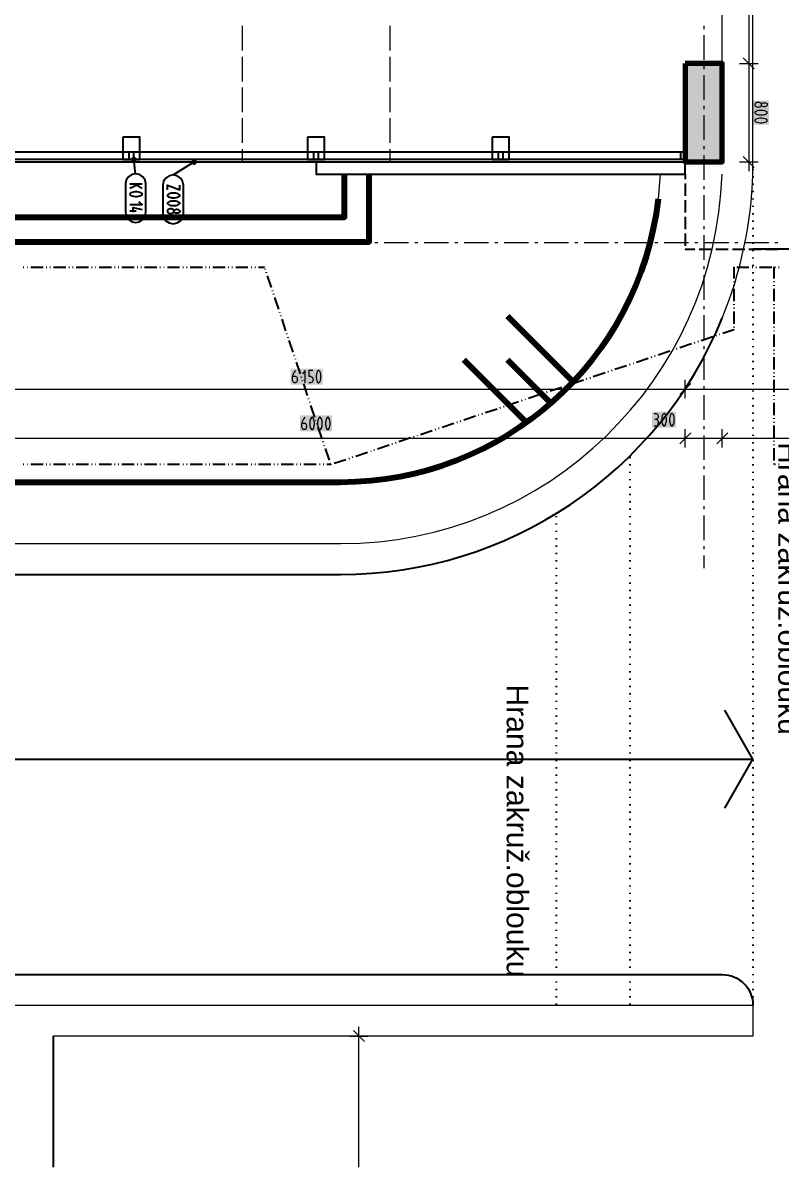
# Model space of a CAD drawing. Header units: millimetres. Extents: x 0 to 594, y 0 to 420.
# Drawn here: x 306.1 to 354.6, y 94.7 to 167.9 of the extents above; entities that cross this region are included whole.
import ezdxf

# ---------------------------------------------------------------- set-up
doc = ezdxf.new("R2010")
doc.units = ezdxf.units.MM
doc.header["$LTSCALE"] = 8
for name, color, linetype in [('PDF_CTU', 7, 'Continuous'), ('PDF_Dokresleni nad rovinou rezu', 7, 'Continuous'), ('PDF_Dokresleni pod rovinou rezu', 7, 'Continuous'), ('PDF_Dopravni znaceni', 7, 'Continuous'), ('PDF_Koty delkove', 7, 'Continuous'), ('PDF_Obecne 0.15', 7, 'Continuous'), ('PDF_Obecne 0.25', 7, 'Continuous'), ('PDF_Obrubniky', 7, 'Continuous'), ('PDF_Osy hlavni', 7, 'Continuous'), ('PDF_Popis Klempirske vyrobky', 7, 'Continuous'), ('PDF_Popis Zamecnicke vyrobky', 7, 'Continuous'), ('PDF_Rampy', 7, 'Continuous'), ('PDF_Steny vnitrni', 7, 'Continuous'), ('PDF_Text', 7, 'Continuous'), ('PDF_Zamecnicke vyrobky', 7, 'Continuous')]:
    doc.layers.add(name, color=color, linetype=linetype)
doc.styles.add('PDF Arial', font='arial.ttf')

msp = doc.modelspace()

# ---------------------------------------------------------------- linework, layer by layer
at = {"layer": 'PDF_CTU', "lineweight": 100}
for points in [[(155.547, 156.661), (258.466, 156.661), (258.466, 153.906), (328.23, 153.906), (328.23, 158.236)], [(258.466, 155.48), (326.655, 155.48), (326.655, 158.236)], [(341.242, 144.983), (337.066, 149.159)], [(338.295, 142.363), (334.282, 146.375)], [(339.85, 143.591), (337.066, 146.375)], [(185.877, 138.551), (326.398, 138.551)]]:
    msp.add_lwpolyline(points, dxfattribs=at)
at = {"layer": 'PDF_CTU', "lineweight": 25}
msp.add_lwpolyline([(308.012, 103.118), (308.012, 94.738)], dxfattribs=at)
at = {"layer": 'PDF_CTU', "lineweight": 100}
msp.add_arc((326.398, 159.024), 20.472, 269.98232, 353.37419, dxfattribs=at)
at = {"layer": 'PDF_Dokresleni nad rovinou rezu', "lineweight": 25}
for points in [[(306.102, 152.291), (306.142, 152.291)], [(306.339, 152.291), (306.378, 152.291)], [(306.575, 152.291), (307.362, 152.291)], [(307.559, 152.291), (307.598, 152.291)], [(307.795, 152.291), (307.835, 152.291)], [(308.031, 152.291), (308.819, 152.291)], [(309.016, 152.291), (309.055, 152.291)], [(309.252, 152.291), (309.291, 152.291)], [(309.488, 152.291), (310.276, 152.291)], [(310.472, 152.291), (310.512, 152.291)], [(310.709, 152.291), (310.748, 152.291)], [(310.945, 152.291), (311.732, 152.291)], [(311.929, 152.291), (311.968, 152.291)], [(312.165, 152.291), (312.205, 152.291)], [(312.401, 152.291), (313.189, 152.291)], [(313.386, 152.291), (313.425, 152.291)], [(313.622, 152.291), (313.661, 152.291)], [(313.858, 152.291), (314.646, 152.291)], [(314.842, 152.291), (314.882, 152.291)], [(315.079, 152.291), (315.118, 152.291)], [(315.315, 152.291), (316.102, 152.291)], [(316.299, 152.291), (316.338, 152.291)], [(316.535, 152.291), (316.575, 152.291)], [(316.772, 152.291), (317.559, 152.291)], [(317.756, 152.291), (317.795, 152.291)], [(317.992, 152.291), (318.031, 152.291)], [(318.228, 152.291), (319.016, 152.291)], [(319.212, 152.291), (319.252, 152.291)], [(319.449, 152.291), (319.488, 152.291)], [(319.685, 152.291), (320.472, 152.291)], [(320.669, 152.291), (320.709, 152.291)], [(320.905, 152.291), (320.945, 152.291)], [(321.142, 152.291), (321.521, 152.291)], [(351.555, 152.291), (351.555, 151.575)], [(351.732, 152.291), (352.52, 152.291)], [(352.716, 152.291), (352.756, 152.291)], [(352.953, 152.291), (352.992, 152.291)], [(353.189, 152.291), (353.976, 152.291)], [(354.114, 152.291), (354.114, 151.575)], [(354.173, 152.291), (354.212, 152.291)], [(354.409, 152.291), (354.449, 152.291)], [(321.556, 152.186), (321.569, 152.148)], [(321.631, 151.962), (321.644, 151.924)], [(321.706, 151.738), (321.956, 150.991)], [(322.019, 150.804), (322.031, 150.767)], [(351.555, 151.378), (351.555, 151.339)], [(351.555, 151.142), (351.555, 151.103)], [(351.555, 150.906), (351.555, 150.118)], [(354.114, 151.378), (354.114, 151.339)], [(354.114, 151.142), (354.114, 151.103)], [(354.114, 150.906), (354.114, 150.118)], [(322.094, 150.58), (322.106, 150.543)], [(322.169, 150.356), (322.419, 149.61)], [(322.481, 149.423), (322.494, 149.386)], [(351.555, 149.921), (351.555, 149.882)], [(351.555, 149.685), (351.555, 149.646)], [(351.555, 149.449), (351.555, 148.662)], [(354.114, 149.921), (354.114, 149.882)], [(354.114, 149.685), (354.114, 149.646)], [(354.114, 149.449), (354.114, 148.662)], [(322.556, 149.199), (322.569, 149.162)], [(322.631, 148.975), (322.881, 148.228)], [(322.943, 148.042), (322.956, 148.004)], [(323.018, 147.818), (323.031, 147.78)], [(350.216, 147.84), (349.47, 147.59)], [(350.44, 147.915), (350.403, 147.903)], [(350.664, 147.99), (350.627, 147.978)], [(351.555, 148.288), (350.851, 148.053)], [(351.555, 148.465), (351.555, 148.425)], [(354.114, 148.465), (354.114, 148.425)], [(354.114, 148.229), (354.114, 148.189)], [(354.114, 147.992), (354.114, 147.205)], [(323.093, 147.594), (323.343, 146.847)], [(348.835, 147.378), (348.088, 147.128)], [(349.059, 147.453), (349.022, 147.44)], [(349.283, 147.528), (349.246, 147.515)], [(323.406, 146.66), (323.418, 146.623)], [(323.481, 146.436), (323.493, 146.399)], [(346.072, 146.453), (345.326, 146.203)], [(346.296, 146.528), (346.259, 146.515)], [(346.52, 146.603), (346.483, 146.59)], [(347.454, 146.915), (346.707, 146.665)], [(347.678, 146.99), (347.64, 146.978)], [(347.902, 147.065), (347.864, 147.053)], [(354.114, 147.008), (354.114, 146.969)], [(354.114, 146.772), (354.114, 146.733)], [(354.114, 146.536), (354.114, 145.748)], [(323.556, 146.212), (323.806, 145.465)], [(343.758, 145.678), (343.72, 145.666)], [(344.691, 145.991), (343.944, 145.741)], [(344.915, 146.066), (344.878, 146.053)], [(345.139, 146.141), (345.102, 146.128)], [(323.868, 145.279), (323.881, 145.241)], [(323.943, 145.055), (323.956, 145.017)], [(341.928, 145.066), (341.182, 144.816)], [(342.152, 145.141), (342.115, 145.128)], [(342.376, 145.216), (342.339, 145.203)], [(343.31, 145.528), (342.563, 145.278)], [(343.534, 145.603), (343.496, 145.591)], [(354.114, 145.551), (354.114, 145.512)], [(354.114, 145.315), (354.114, 145.276)], [(354.114, 145.079), (354.114, 144.292)], [(324.018, 144.831), (324.268, 144.084)], [(339.39, 144.216), (339.352, 144.204)], [(339.614, 144.291), (339.576, 144.279)], [(340.547, 144.603), (339.8, 144.354)], [(340.771, 144.678), (340.734, 144.666)], [(340.995, 144.753), (340.958, 144.741)], [(324.331, 143.897), (324.343, 143.86)], [(324.406, 143.673), (324.418, 143.636)], [(324.481, 143.449), (324.73, 142.703)], [(337.784, 143.679), (337.038, 143.429)], [(338.008, 143.754), (337.971, 143.741)], [(338.232, 143.829), (338.195, 143.816)], [(339.166, 144.141), (338.419, 143.891)], [(354.114, 144.095), (354.114, 144.055)], [(354.114, 143.858), (354.114, 143.819)], [(354.114, 143.622), (354.114, 142.835)], [(335.021, 142.754), (334.275, 142.504)], [(335.245, 142.829), (335.208, 142.816)], [(335.469, 142.904), (335.432, 142.891)], [(336.403, 143.216), (335.656, 142.966)], [(336.627, 143.291), (336.59, 143.279)], [(336.851, 143.366), (336.814, 143.354)], [(324.793, 142.516), (324.806, 142.479)], [(324.868, 142.292), (324.88, 142.255)], [(324.943, 142.068), (325.193, 141.321)], [(332.707, 141.979), (332.669, 141.967)], [(333.64, 142.292), (332.893, 142.042)], [(333.864, 142.367), (333.827, 142.354)], [(334.088, 142.441), (334.051, 142.429)], [(354.114, 142.638), (354.114, 142.599)], [(354.114, 142.402), (354.114, 142.362)], [(354.114, 142.166), (354.114, 141.378)], [(330.877, 141.367), (330.131, 141.117)], [(331.101, 141.442), (331.064, 141.429)], [(331.325, 141.517), (331.288, 141.504)], [(332.259, 141.829), (331.512, 141.579)], [(332.483, 141.904), (332.445, 141.892)], [(325.255, 141.135), (325.268, 141.097)], [(325.33, 140.911), (325.343, 140.873)], [(325.405, 140.687), (325.655, 139.94)], [(328.339, 140.517), (328.301, 140.505)], [(328.563, 140.592), (328.525, 140.579)], [(329.496, 140.904), (328.749, 140.654)], [(329.72, 140.979), (329.683, 140.967)], [(329.944, 141.054), (329.907, 141.042)], [(354.114, 141.181), (354.114, 141.142)], [(354.114, 140.945), (354.114, 140.906)], [(354.114, 140.709), (354.114, 139.921)], [(326.733, 139.98), (325.987, 139.73)], [(326.957, 140.055), (326.92, 140.042)], [(327.181, 140.13), (327.144, 140.117)], [(328.115, 140.442), (327.368, 140.192)], [(306.102, 139.693), (306.142, 139.693)], [(306.339, 139.693), (306.378, 139.693)], [(306.575, 139.693), (307.362, 139.693)], [(307.559, 139.693), (307.598, 139.693)], [(307.795, 139.693), (307.835, 139.693)], [(308.031, 139.693), (308.819, 139.693)], [(309.016, 139.693), (309.055, 139.693)], [(309.252, 139.693), (309.291, 139.693)], [(309.488, 139.693), (310.276, 139.693)], [(310.472, 139.693), (310.512, 139.693)], [(310.709, 139.693), (310.748, 139.693)], [(310.945, 139.693), (311.732, 139.693)], [(311.929, 139.693), (311.968, 139.693)], [(312.165, 139.693), (312.205, 139.693)], [(312.401, 139.693), (313.189, 139.693)], [(313.386, 139.693), (313.425, 139.693)], [(313.622, 139.693), (313.661, 139.693)], [(313.858, 139.693), (314.646, 139.693)], [(314.842, 139.693), (314.882, 139.693)], [(315.079, 139.693), (315.118, 139.693)], [(315.315, 139.693), (316.102, 139.693)], [(316.299, 139.693), (316.338, 139.693)], [(316.535, 139.693), (316.575, 139.693)], [(316.772, 139.693), (317.559, 139.693)], [(317.756, 139.693), (317.795, 139.693)], [(317.992, 139.693), (318.031, 139.693)], [(318.228, 139.693), (319.016, 139.693)], [(319.212, 139.693), (319.252, 139.693)], [(319.449, 139.693), (319.488, 139.693)], [(319.685, 139.693), (320.472, 139.693)], [(320.669, 139.693), (320.709, 139.693)], [(320.905, 139.693), (320.945, 139.693)], [(321.142, 139.693), (321.929, 139.693)], [(322.126, 139.693), (322.165, 139.693)], [(322.362, 139.693), (322.401, 139.693)], [(322.598, 139.693), (323.386, 139.693)], [(323.583, 139.693), (323.622, 139.693)], [(323.819, 139.693), (323.858, 139.693)], [(324.055, 139.693), (324.842, 139.693)], [(325.039, 139.693), (325.079, 139.693)], [(325.275, 139.693), (325.315, 139.693)], [(325.512, 139.693), (325.738, 139.693)], [(325.718, 139.753), (325.73, 139.716)], [(325.8, 139.667), (325.763, 139.655)], [(354.114, 139.725), (354.114, 139.693)], [(354.173, 139.693), (354.212, 139.693)], [(354.409, 139.693), (354.449, 139.693)]]:
    msp.add_lwpolyline(points, dxfattribs=at)
at = {"layer": 'PDF_Dokresleni nad rovinou rezu', "lineweight": 25, "transparency": 33554559}
for points in [[(321.472, 152.291), (321.521, 152.341), (321.521, 152.242), (321.57, 152.291)], [(321.505, 152.338), (321.568, 152.307), (321.474, 152.276), (321.537, 152.245)], [(351.506, 152.291), (351.555, 152.341), (351.555, 152.242), (351.605, 152.291)], [(351.555, 152.341), (351.605, 152.291), (351.506, 152.291), (351.555, 152.242)], [(354.114, 152.341), (354.164, 152.291), (354.065, 152.291), (354.114, 152.242)], [(351.555, 148.337), (351.605, 148.288), (351.506, 148.288), (351.555, 148.239)], [(351.602, 148.304), (351.571, 148.242), (351.54, 148.335), (351.509, 148.273)], [(325.689, 139.693), (325.738, 139.742), (325.738, 139.644), (325.787, 139.693)], [(325.736, 139.698), (325.799, 139.667), (325.705, 139.636), (325.768, 139.604)], [(325.799, 139.667), (325.768, 139.604), (325.736, 139.698), (325.705, 139.636)], [(354.114, 139.742), (354.164, 139.693), (354.065, 139.693), (354.114, 139.644)], [(354.065, 139.693), (354.114, 139.742), (354.114, 139.644), (354.164, 139.693)]]:
    msp.add_solid(points, dxfattribs=at)
at = {"layer": 'PDF_Dokresleni pod rovinou rezu', "lineweight": 25}
for points in [[(348.445, 158.236), (348.445, 157.914)], [(348.445, 157.638), (348.445, 156.851)], [(348.445, 156.575), (348.445, 155.788)], [(348.445, 155.512), (348.445, 154.725)], [(348.445, 154.449), (348.445, 153.662)], [(348.445, 153.433), (349.055, 153.433)], [(349.331, 153.433), (350.118, 153.433)], [(350.394, 153.433), (351.181, 153.433)], [(351.457, 153.433), (352.244, 153.433)], [(352.52, 153.433), (353.307, 153.433)], [(353.583, 153.433), (354.37, 153.433)]]:
    msp.add_lwpolyline(points, dxfattribs=at)
at = {"layer": 'PDF_Dokresleni pod rovinou rezu', "lineweight": 25, "transparency": 33554559}
for points in [[(348.445, 158.285), (348.494, 158.236), (348.396, 158.236), (348.445, 158.187)], [(348.396, 153.433), (348.445, 153.482), (348.445, 153.384), (348.494, 153.433)], [(348.445, 153.482), (348.494, 153.433), (348.396, 153.433), (348.445, 153.384)]]:
    msp.add_solid(points, dxfattribs=at)
at = {"layer": 'PDF_Dopravni znaceni', "lineweight": 18}
for points in [[(320.099, 167.717), (320.099, 166.142)], [(329.548, 167.717), (329.548, 166.142)], [(320.099, 165.748), (320.099, 164.173)], [(329.548, 165.748), (329.548, 164.173)], [(320.099, 163.78), (320.099, 162.205)], [(329.548, 163.78), (329.548, 162.205)], [(320.099, 161.811), (320.099, 160.236)], [(329.548, 161.811), (329.548, 160.236)], [(320.099, 159.843), (320.099, 159.024)], [(329.548, 159.843), (329.548, 159.024)]]:
    msp.add_lwpolyline(points, dxfattribs=at)
at = {"layer": 'PDF_Dopravni znaceni', "lineweight": 18, "transparency": 33554559}
for points in [[(320.099, 159.059), (320.134, 159.024), (320.063, 159.024), (320.099, 158.988)], [(329.548, 159.059), (329.583, 159.024), (329.512, 159.024), (329.548, 158.988)]]:
    msp.add_solid(points, dxfattribs=at)
at = {"layer": 'PDF_Koty delkove', "lineweight": 18}
for points in [[(352.506, 296.425), (352.506, 294.237), (352.506, 289.732), (352.506, 257.449), (352.506, 251.15), (352.506, 203.906), (352.506, 197.606), (352.506, 165.323), (352.506, 159.024)], [(352.152, 165.677), (352.86, 164.969)], [(351.915, 165.323), (352.506, 165.323), (353.097, 165.323)], [(353.32, 162.719), (353.334, 162.74), (353.373, 162.771), (353.425, 162.792), (353.478, 162.803)], [(353.478, 162.803), (353.53, 162.803), (353.582, 162.792), (353.635, 162.771), (353.674, 162.729), (353.687, 162.698), (353.687, 162.656), (353.674, 162.625), (353.635, 162.582), (353.582, 162.562), (353.53, 162.551), (353.478, 162.551), (353.425, 162.562), (353.373, 162.582), (353.334, 162.614), (353.32, 162.635)], [(353.451, 161.806), (353.373, 161.816), (353.215, 161.816), (353.137, 161.806), (353.045, 161.784), (352.966, 161.753), (352.913, 161.711), (352.9, 161.69), (352.9, 161.648), (352.913, 161.627), (352.966, 161.585), (353.045, 161.554), (353.137, 161.533), (353.215, 161.522)], [(353.215, 161.522), (353.373, 161.522), (353.451, 161.533), (353.543, 161.554), (353.622, 161.585), (353.674, 161.627), (353.687, 161.648), (353.687, 161.69), (353.674, 161.711), (353.622, 161.753), (353.543, 161.784), (353.451, 161.806)], [(351.915, 159.024), (352.506, 159.024), (353.097, 159.024)], [(352.152, 159.378), (352.86, 158.669)], [(352.506, 159.024), (352.506, 158.433)], [(323.351, 145.313), (323.498, 145.313), (323.54, 145.3), (323.571, 145.274), (323.592, 145.247), (323.613, 145.209), (323.624, 145.156), (323.624, 145.051), (323.613, 144.998), (323.592, 144.959), (323.571, 144.933), (323.54, 144.906), (323.498, 144.893), (323.456, 144.893), (323.414, 144.906), (323.383, 144.933), (323.362, 144.959), (323.34, 144.998), (323.33, 145.051), (323.33, 145.235), (323.372, 145.418), (323.435, 145.55), (323.54, 145.68)], [(324.128, 144.893), (324.128, 145.68), (323.96, 145.471)], [(324.611, 145.68), (324.359, 145.68), (324.359, 145.313), (324.464, 145.313), (324.537, 145.287), (324.579, 145.247), (324.621, 145.182), (324.632, 145.13), (324.632, 145.077), (324.621, 145.024), (324.6, 144.972), (324.569, 144.933), (324.527, 144.906), (324.464, 144.893), (324.359, 144.893)], [(348.445, 143.909), (348.445, 144.499), (348.445, 145.09)], [(97.776, 144.499), (100.65, 144.499), (151.201, 144.499), (200.807, 144.499), (250.414, 144.499), (300.02, 144.499), (348.445, 144.499), (398.051, 144.499), (461.791, 144.499)], [(348.091, 144.145), (348.799, 144.853)], [(346.456, 142.924), (346.582, 142.924), (346.624, 142.912), (346.666, 142.885), (346.687, 142.846), (346.708, 142.768), (346.708, 142.715), (346.687, 142.636), (346.645, 142.583), (346.582, 142.557), (346.498, 142.557)], [(347.611, 142.924), (347.569, 142.924), (347.548, 142.912), (347.506, 142.859), (347.475, 142.78), (347.453, 142.688), (347.442, 142.61), (347.442, 142.453), (347.453, 142.374), (347.475, 142.282), (347.506, 142.203), (347.548, 142.15), (347.569, 142.137), (347.611, 142.137), (347.632, 142.15), (347.674, 142.203), (347.705, 142.282), (347.726, 142.374), (347.737, 142.453)], [(347.737, 142.453), (347.737, 142.61), (347.726, 142.688), (347.705, 142.78), (347.674, 142.859), (347.632, 142.912), (347.611, 142.924)], [(323.942, 142.321), (324.088, 142.321), (324.131, 142.308), (324.162, 142.282), (324.183, 142.255), (324.204, 142.216), (324.214, 142.164), (324.214, 142.059), (324.204, 142.006), (324.183, 141.967), (324.162, 141.941), (324.131, 141.914), (324.088, 141.901), (324.047, 141.901), (324.005, 141.914), (323.973, 141.941), (323.952, 141.967), (323.931, 142.006), (323.92, 142.059), (323.92, 142.242), (323.962, 142.426), (324.025, 142.557), (324.131, 142.688)], [(324.718, 142.216), (324.718, 142.374), (324.708, 142.452), (324.687, 142.544), (324.655, 142.623), (324.614, 142.676), (324.592, 142.688), (324.551, 142.688), (324.529, 142.676), (324.488, 142.623), (324.456, 142.544), (324.435, 142.452), (324.424, 142.374), (324.424, 142.216), (324.435, 142.138), (324.456, 142.046), (324.488, 141.967), (324.529, 141.914), (324.551, 141.901), (324.592, 141.901), (324.614, 141.914), (324.655, 141.967), (324.687, 142.046)], [(324.687, 142.046), (324.708, 142.138), (324.718, 142.216)], [(346.456, 142.137), (346.603, 142.137), (346.655, 142.164), (346.697, 142.203), (346.718, 142.268), (346.729, 142.321), (346.729, 142.374), (346.718, 142.439), (346.697, 142.491), (346.655, 142.531), (346.582, 142.557)], [(97.776, 141.35), (100.65, 141.35), (150.02, 141.35), (152.382, 141.35), (199.823, 141.35), (201.792, 141.35), (249.233, 141.35), (251.595, 141.35), (298.839, 141.35), (301.201, 141.35), (348.445, 141.35), (350.807, 141.35), (398.051, 141.35), (469.272, 141.35)], [(348.091, 140.995), (348.799, 141.704)], [(348.445, 140.759), (348.445, 141.35), (348.445, 141.94)], [(350.453, 140.995), (351.162, 141.704)], [(350.807, 140.759), (350.807, 141.35), (350.807, 141.94)], [(327.215, 103.473), (327.923, 102.764)], [(327.569, 94.738), (327.569, 103.118), (327.569, 103.709)], [(326.978, 103.118), (327.569, 103.118), (328.16, 103.118)]]:
    msp.add_lwpolyline(points, dxfattribs=at)
for points in [[(353.084, 162.53), (353.137, 162.53), (353.202, 162.541), (353.267, 162.572), (353.307, 162.614), (353.32, 162.635), (353.32, 162.719), (353.307, 162.74), (353.267, 162.782), (353.202, 162.814), (353.137, 162.824), (353.084, 162.824), (353.019, 162.814), (352.952, 162.782), (352.913, 162.74), (352.9, 162.698), (352.9, 162.656), (352.913, 162.614), (352.952, 162.572), (353.019, 162.541)], [(353.215, 162.026), (353.373, 162.026), (353.451, 162.037), (353.543, 162.058), (353.622, 162.089), (353.674, 162.131), (353.687, 162.152), (353.687, 162.194), (353.674, 162.215), (353.622, 162.257), (353.543, 162.288), (353.451, 162.31), (353.373, 162.32), (353.215, 162.32), (353.137, 162.31), (353.045, 162.288), (352.966, 162.257), (352.913, 162.215), (352.9, 162.194), (352.9, 162.152), (352.913, 162.131), (352.966, 162.089), (353.045, 162.058), (353.137, 162.037)], [(325.136, 145.209), (325.136, 145.366), (325.125, 145.444), (325.104, 145.536), (325.073, 145.615), (325.031, 145.668), (325.01, 145.68), (324.968, 145.68), (324.947, 145.668), (324.905, 145.615), (324.874, 145.536), (324.852, 145.444), (324.841, 145.366), (324.841, 145.209), (324.852, 145.13), (324.874, 145.038), (324.905, 144.959), (324.947, 144.906), (324.968, 144.893), (325.01, 144.893), (325.031, 144.906), (325.073, 144.959), (325.104, 145.038), (325.125, 145.13)], [(347.233, 142.453), (347.233, 142.61), (347.222, 142.688), (347.201, 142.78), (347.17, 142.859), (347.128, 142.912), (347.107, 142.924), (347.065, 142.924), (347.044, 142.912), (347.002, 142.859), (346.971, 142.78), (346.949, 142.688), (346.939, 142.61), (346.939, 142.453), (346.949, 142.374), (346.971, 142.282), (347.002, 142.203), (347.044, 142.15), (347.065, 142.137), (347.107, 142.137), (347.128, 142.15), (347.17, 142.203), (347.201, 142.282), (347.222, 142.374)], [(325.222, 142.216), (325.222, 142.374), (325.211, 142.452), (325.191, 142.544), (325.159, 142.623), (325.118, 142.676), (325.096, 142.688), (325.055, 142.688), (325.033, 142.676), (324.992, 142.623), (324.96, 142.544), (324.939, 142.452), (324.928, 142.374), (324.928, 142.216), (324.939, 142.138), (324.96, 142.046), (324.992, 141.967), (325.033, 141.914), (325.055, 141.901), (325.096, 141.901), (325.118, 141.914), (325.159, 141.967), (325.191, 142.046), (325.211, 142.138)], [(325.726, 142.216), (325.726, 142.374), (325.715, 142.452), (325.695, 142.544), (325.663, 142.623), (325.622, 142.676), (325.6, 142.688), (325.559, 142.688), (325.537, 142.676), (325.496, 142.623), (325.464, 142.544), (325.443, 142.452), (325.432, 142.374), (325.432, 142.216), (325.443, 142.138), (325.464, 142.046), (325.496, 141.967), (325.537, 141.914), (325.559, 141.901), (325.6, 141.901), (325.622, 141.914), (325.663, 141.967), (325.695, 142.046), (325.715, 142.138)]]:
    msp.add_lwpolyline(points, close=True, dxfattribs=at)
at = {"layer": 'PDF_Koty delkove', "color": 7, "lineweight": 25, "true_color": 0xffffff, "transparency": 33554559}
msp.add_solid([(352.782, 162.942), (352.782, 161.404), (353.805, 162.942), (353.805, 161.404)], dxfattribs=at)
at = {"layer": 'PDF_Koty delkove', "color": 7, "lineweight": 18, "true_color": 0xffffff, "transparency": 33554559}
for points in [[(323.212, 144.775), (325.253, 144.775), (323.212, 145.798), (325.253, 145.798)], [(323.802, 141.783), (325.844, 141.783), (323.802, 142.806), (325.844, 142.806)], [(346.316, 142.019), (347.855, 142.019), (346.316, 143.042), (347.855, 143.042)]]:
    msp.add_solid(points, dxfattribs=at)
at = {"layer": 'PDF_Obecne 0.15', "lineweight": 9}
msp.add_lwpolyline([(346.734, 156.661), (346.855, 158.236)], dxfattribs=at)
at = {"layer": 'PDF_Obecne 0.25', "lineweight": 25}
for points in [[(100.65, 159.024), (350.807, 159.024)], [(324.823, 159.024), (324.823, 158.236), (348.445, 158.236), (348.445, 159.024)], [(398.051, 153.433), (352.776, 153.433)]]:
    msp.add_lwpolyline(points, dxfattribs=at)
at = {"layer": 'PDF_Obrubniky', "lineweight": 18}
for points in [[(350.807, 149.025, 0.089979), (352.764, 158.236), (352.764, 159.024), (352.764, 201.723, 0.444525), (350.82, 203.906)], [(113.557, 159.024), (113.557, 156.471, 0.409637), (164.144, 105.087), (352.776, 105.087), (352.776, 103.118), (308.012, 103.118)], [(150.02, 159.024, 0.308064), (187.343, 134.614), (326.398, 134.614, 0.404795), (350.795, 158.236)]]:
    msp.add_lwpolyline(points, format="xyb", dxfattribs=at)
msp.add_lwpolyline([(350.796, 165.322), (350.796, 198.198)], dxfattribs=at)
at = {"layer": 'PDF_Osy hlavni', "lineweight": 18}
for points in [[(349.626, 167.717), (349.626, 167.52)], [(349.626, 167.126), (349.626, 165.551)], [(349.626, 165.158), (349.626, 164.961)], [(349.626, 164.567), (349.626, 162.992)], [(349.626, 162.599), (349.626, 162.402)], [(349.626, 162.008), (349.626, 160.433)], [(349.626, 160.04), (349.626, 159.843)], [(349.626, 159.449), (349.626, 157.874)], [(349.626, 157.481), (349.626, 157.284)], [(349.626, 156.89), (349.626, 155.315)], [(349.626, 154.921), (349.626, 154.725)], [(306.142, 153.866), (307.716, 153.866)], [(308.11, 153.866), (308.307, 153.866)], [(308.701, 153.866), (310.276, 153.866)], [(310.669, 153.866), (310.866, 153.866)], [(311.26, 153.866), (312.835, 153.866)], [(313.228, 153.866), (313.425, 153.866)], [(313.819, 153.866), (315.394, 153.866)], [(315.787, 153.866), (315.984, 153.866)], [(316.378, 153.866), (317.953, 153.866)], [(318.346, 153.866), (318.543, 153.866)], [(318.937, 153.866), (320.512, 153.866)], [(320.905, 153.866), (321.102, 153.866)], [(321.496, 153.866), (323.071, 153.866)], [(323.464, 153.866), (323.661, 153.866)], [(324.055, 153.866), (325.63, 153.866)], [(326.024, 153.866), (326.22, 153.866)], [(326.614, 153.866), (328.189, 153.866)], [(328.583, 153.866), (328.779, 153.866)], [(329.173, 153.866), (330.748, 153.866)], [(331.142, 153.866), (331.338, 153.866)], [(331.732, 153.866), (333.307, 153.866)], [(333.701, 153.866), (333.898, 153.866)], [(334.291, 153.866), (335.866, 153.866)], [(336.26, 153.866), (336.457, 153.866)], [(336.85, 153.866), (338.425, 153.866)], [(338.819, 153.866), (339.016, 153.866)], [(339.409, 153.866), (340.984, 153.866)], [(341.378, 153.866), (341.575, 153.866)], [(341.968, 153.866), (343.543, 153.866)], [(343.937, 153.866), (344.134, 153.866)], [(344.527, 153.866), (346.102, 153.866)], [(346.496, 153.866), (346.693, 153.866)], [(347.086, 153.866), (348.661, 153.866)], [(349.055, 153.866), (349.252, 153.866)], [(349.626, 154.331), (349.626, 152.756)], [(349.646, 153.866), (351.22, 153.866)], [(351.614, 153.866), (351.811, 153.866)], [(352.205, 153.866), (353.779, 153.866)], [(354.173, 153.866), (354.37, 153.866)], [(349.626, 152.362), (349.626, 152.166)], [(349.626, 151.772), (349.626, 150.197)], [(349.626, 149.803), (349.626, 149.607)], [(349.626, 149.213), (349.626, 147.638)], [(349.626, 147.244), (349.626, 147.047)], [(349.626, 146.654), (349.626, 145.079)], [(349.626, 144.685), (349.626, 144.488)], [(349.626, 144.095), (349.626, 142.52)], [(349.626, 142.126), (349.626, 141.929)], [(349.626, 141.536), (349.626, 139.961)], [(349.626, 139.567), (349.626, 139.37)], [(349.626, 138.977), (349.626, 137.402)], [(349.626, 137.008), (349.626, 136.811)], [(349.626, 136.418), (349.626, 134.843)], [(349.626, 134.449), (349.626, 134.252)], [(349.626, 133.858), (349.626, 133.051)]]:
    msp.add_lwpolyline(points, dxfattribs=at)
at = {"layer": 'PDF_Osy hlavni', "lineweight": 18, "transparency": 33554559}
msp.add_solid([(349.626, 133.087), (349.662, 133.051), (349.591, 133.051), (349.626, 133.016)], dxfattribs=at)
at = {"layer": 'PDF_Popis Klempirske vyrobky', "lineweight": 25}
for points in [[(313.154, 159.298), (313.136, 159.294), (313.118, 159.287), (313.101, 159.278), (313.086, 159.265), (313.074, 159.251), (313.064, 159.234), (313.057, 159.216), (313.052, 159.197), (313.051, 159.178), (313.053, 159.159), (313.058, 159.14), (313.067, 159.123), (313.077, 159.107), (313.091, 159.093), (313.106, 159.081), (313.123, 159.072), (313.141, 159.066), (313.16, 159.063), (313.18, 159.064), (313.199, 159.067), (313.217, 159.073), (313.234, 159.082), (313.249, 159.094), (313.262, 159.108), (313.273, 159.124), (313.281, 159.142), (313.286, 159.161), (313.287, 159.18), (313.286, 159.199), (313.282, 159.218), (313.274, 159.235), (313.264, 159.252), (313.251, 159.266), (313.236, 159.278), (313.22, 159.288), (313.202, 159.295), (313.183, 159.299), (313.163, 159.299)], [(312.629, 155.805), (312.679, 155.554), (312.821, 155.341), (313.034, 155.199), (313.285, 155.149), (313.537, 155.199), (313.749, 155.341), (313.892, 155.554), (313.942, 155.805), (313.942, 157.611), (313.892, 157.862), (313.749, 158.075), (313.537, 158.217), (313.285, 158.267), (313.034, 158.217), (312.821, 158.075), (312.679, 157.862), (312.629, 157.611)], [(313.234, 156.813), (313.391, 156.813), (313.469, 156.824), (313.561, 156.844), (313.64, 156.876), (313.693, 156.917), (313.705, 156.939), (313.705, 156.98), (313.693, 157.002), (313.64, 157.043), (313.561, 157.075), (313.469, 157.096), (313.391, 157.107), (313.234, 157.107), (313.155, 157.096), (313.063, 157.075), (312.984, 157.043), (312.931, 157.002), (312.918, 156.98), (312.918, 156.939), (312.931, 156.917), (312.984, 156.876), (313.063, 156.844), (313.155, 156.824)]]:
    msp.add_lwpolyline(points, close=True, dxfattribs=at)
for points in [[(313.052, 159.166), (313.052, 159.166)], [(313.154, 159.298), (313.154, 159.298)], [(313.285, 158.267), (313.169, 159.181)], [(313.184, 159.064), (313.184, 159.064)], [(313.287, 159.196), (313.287, 159.196)], [(312.918, 157.611), (313.705, 157.611)], [(313.391, 157.527), (312.918, 157.317)], [(313.705, 157.317), (313.286, 157.611)], [(312.918, 156.309), (313.705, 156.309), (313.496, 156.477)], [(312.918, 155.889), (313.312, 155.889)], [(313.128, 155.805), (313.128, 156.099), (313.705, 155.973)]]:
    msp.add_lwpolyline(points, dxfattribs=at)
at = {"layer": 'PDF_Popis Klempirske vyrobky', "lineweight": 25, "transparency": 33554559}
for points in [[(313.052, 159.166), (313.287, 159.196), (313.263, 159.253)], [(313.052, 159.166), (313.263, 159.253), (313.061, 159.227)], [(313.076, 159.11), (313.287, 159.196), (313.052, 159.166)], [(313.061, 159.227), (313.263, 159.253), (313.215, 159.289)], [(313.061, 159.227), (313.215, 159.289), (313.098, 159.274)], [(313.076, 159.11), (313.278, 159.135), (313.287, 159.196)], [(313.124, 159.073), (313.278, 159.135), (313.076, 159.11)], [(313.098, 159.274), (313.215, 159.289), (313.154, 159.298)], [(313.124, 159.073), (313.241, 159.088), (313.278, 159.135)], [(313.241, 159.088), (313.124, 159.073), (313.184, 159.064)]]:
    msp.add_solid(points, dxfattribs=at)
at = {"layer": 'PDF_Popis Zamecnicke vyrobky', "lineweight": 25}
for points in [[(315.683, 158.186), (317.038, 159.024)], [(317.139, 159.086), (317.127, 159.101), (317.113, 159.115), (317.097, 159.126), (317.08, 159.134), (317.062, 159.139), (317.042, 159.142), (317.023, 159.141), (317.004, 159.137), (316.986, 159.13), (316.97, 159.12), (316.955, 159.108), (316.942, 159.093), (316.932, 159.077), (316.925, 159.059), (316.921, 159.04), (316.92, 159.021), (316.922, 159.001), (316.927, 158.983), (316.935, 158.965), (316.946, 158.949), (316.959, 158.936), (316.975, 158.924), (316.992, 158.915), (317.01, 158.909), (317.029, 158.906), (317.048, 158.906), (317.067, 158.909), (317.086, 158.916), (317.103, 158.925), (317.118, 158.937), (317.131, 158.951), (317.142, 158.967), (317.149, 158.984), (317.154, 159.003), (317.156, 159.022), (317.155, 159.041), (317.15, 159.06), (317.143, 159.078), (317.139, 159.086)], [(316.938, 158.962), (316.938, 158.962)], [(316.976, 159.124), (316.976, 159.124)], [(317.1, 158.923), (317.1, 158.923)], [(317.139, 159.086), (317.139, 159.086)], [(316.289, 157.781), (316.147, 157.993), (315.934, 158.136), (315.683, 158.186), (315.432, 158.136), (315.219, 157.993), (315.076, 157.781), (315.026, 157.529), (315.026, 155.724)], [(315.026, 155.724), (315.076, 155.473), (315.219, 155.26), (315.432, 155.117), (315.683, 155.067), (315.934, 155.117), (316.147, 155.26), (316.289, 155.473), (316.339, 155.724), (316.339, 157.529), (316.289, 157.781)], [(315.315, 157.235), (315.315, 157.529), (316.103, 157.235), (316.103, 157.529)], [(315.631, 156.227), (315.788, 156.227), (315.866, 156.238), (315.959, 156.259), (316.037, 156.29), (316.09, 156.332), (316.103, 156.353), (316.103, 156.395), (316.09, 156.416), (316.037, 156.458), (315.959, 156.489), (315.866, 156.511), (315.788, 156.522), (315.631, 156.522), (315.552, 156.511), (315.46, 156.489), (315.381, 156.458), (315.329, 156.416), (315.315, 156.395), (315.315, 156.353), (315.329, 156.332), (315.381, 156.29), (315.46, 156.259), (315.552, 156.238)], [(315.552, 156.238), (315.631, 156.227)], [(315.736, 155.912), (315.749, 155.933), (315.788, 155.965), (315.84, 155.985), (315.893, 155.996), (315.946, 155.996), (315.998, 155.985), (316.051, 155.965), (316.09, 155.922), (316.103, 155.891), (316.103, 155.849), (316.09, 155.818), (316.051, 155.776), (315.998, 155.755), (315.946, 155.744), (315.893, 155.744), (315.84, 155.755), (315.788, 155.776), (315.749, 155.807), (315.736, 155.828)]]:
    msp.add_lwpolyline(points, dxfattribs=at)
for points in [[(315.631, 156.731), (315.788, 156.731), (315.866, 156.742), (315.959, 156.763), (316.037, 156.794), (316.09, 156.836), (316.103, 156.857), (316.103, 156.899), (316.09, 156.92), (316.037, 156.962), (315.959, 156.993), (315.866, 157.015), (315.788, 157.025), (315.631, 157.025), (315.552, 157.015), (315.46, 156.993), (315.381, 156.962), (315.329, 156.92), (315.315, 156.899), (315.315, 156.857), (315.329, 156.836), (315.381, 156.794), (315.46, 156.763), (315.552, 156.742)], [(315.499, 155.723), (315.552, 155.723), (315.618, 155.734), (315.683, 155.765), (315.722, 155.807), (315.736, 155.828), (315.736, 155.912), (315.722, 155.933), (315.683, 155.975), (315.618, 156.007), (315.552, 156.018), (315.499, 156.018), (315.434, 156.007), (315.368, 155.975), (315.329, 155.933), (315.315, 155.891), (315.315, 155.849), (315.329, 155.807), (315.368, 155.765), (315.434, 155.734)]]:
    msp.add_lwpolyline(points, close=True, dxfattribs=at)
at = {"layer": 'PDF_Popis Zamecnicke vyrobky', "lineweight": 25, "transparency": 33554559}
for points in [[(316.921, 159.02), (317.041, 158.906), (316.934, 159.079)], [(316.983, 158.92), (316.921, 159.02), (316.938, 158.962)], [(316.921, 159.02), (316.983, 158.92), (317.041, 158.906)], [(316.934, 159.079), (317.1, 158.923), (316.976, 159.124)], [(316.934, 159.079), (317.041, 158.906), (317.1, 158.923)], [(316.976, 159.124), (317.142, 158.968), (317.035, 159.141)], [(316.976, 159.124), (317.1, 158.923), (317.142, 158.968)], [(317.035, 159.141), (317.142, 158.968), (317.156, 159.027)], [(317.035, 159.141), (317.156, 159.027), (317.093, 159.127)], [(317.093, 159.127), (317.156, 159.027), (317.139, 159.086)]]:
    msp.add_solid(points, dxfattribs=at)
at = {"layer": 'PDF_Rampy', "lineweight": 25}
for points in [[(115.592, 159.024, 0.414214), (162.395, 107.115, 0.016918), (165.737, 107.055), (350.807, 107.055, -0.414219), (352.776, 105.087)], [(147.897, 159.024, 0.313185), (187.342, 132.645), (326.398, 132.645, 0.304415), (350.807, 149.025)]]:
    msp.add_lwpolyline(points, format="xyb", dxfattribs=at)
for points in [[(352.776, 159.024), (352.776, 158.977)], [(352.776, 158.583), (352.776, 158.504)], [(352.776, 158.11), (352.776, 158.032)], [(352.776, 157.638), (352.776, 157.559)], [(352.776, 157.166), (352.776, 157.087)], [(352.776, 156.693), (352.776, 156.614)], [(352.776, 156.221), (352.776, 156.142)], [(352.776, 155.748), (352.776, 155.67)], [(352.776, 155.276), (352.776, 155.197)], [(352.776, 154.803), (352.776, 154.725)], [(352.776, 154.331), (352.776, 154.252)], [(352.776, 153.858), (352.776, 153.78)], [(352.776, 153.386), (352.776, 153.307)], [(352.776, 152.914), (352.776, 152.835)], [(352.776, 152.441), (352.776, 152.362)], [(352.776, 151.969), (352.776, 151.89)], [(352.776, 151.496), (352.776, 151.418)], [(352.776, 151.024), (352.776, 150.945)], [(352.776, 150.551), (352.776, 150.473)], [(352.776, 150.079), (352.776, 150)], [(352.776, 149.607), (352.776, 149.528)], [(352.776, 149.134), (352.776, 149.055)], [(352.776, 148.662), (352.776, 148.583)], [(352.776, 148.189), (352.776, 148.11)], [(352.776, 147.717), (352.776, 147.638)], [(352.776, 147.244), (352.776, 147.166)], [(352.776, 146.772), (352.776, 146.693)], [(352.776, 146.299), (352.776, 146.221)], [(352.776, 145.827), (352.776, 145.748)], [(352.776, 145.355), (352.776, 145.276)], [(352.776, 144.882), (352.776, 144.803)], [(352.776, 144.41), (352.776, 144.331)], [(352.776, 143.937), (352.776, 143.858)], [(352.776, 143.465), (352.776, 143.386)], [(352.776, 142.992), (352.776, 142.914)], [(352.776, 142.52), (352.776, 142.441)], [(352.776, 142.047), (352.776, 141.969)], [(352.776, 141.575), (352.776, 141.496)], [(352.776, 141.103), (352.776, 141.024)], [(352.776, 140.63), (352.776, 140.551)], [(344.902, 140.158), (344.902, 140.079)], [(352.776, 140.158), (352.776, 140.079)], [(344.902, 139.685), (344.902, 139.607)], [(344.902, 139.213), (344.902, 139.134)], [(352.776, 139.685), (352.776, 139.607)], [(352.776, 139.213), (352.776, 139.134)], [(344.902, 138.74), (344.902, 138.662)], [(352.776, 138.74), (352.776, 138.662)], [(344.902, 138.268), (344.902, 138.189)], [(344.902, 137.795), (344.902, 137.717)], [(352.776, 138.268), (352.776, 138.189)], [(352.776, 137.795), (352.776, 137.717)], [(344.902, 137.323), (344.902, 137.244)], [(344.902, 136.851), (344.902, 136.772)], [(352.776, 137.323), (352.776, 137.244)], [(352.776, 136.851), (352.776, 136.772)], [(340.177, 136.378), (340.177, 136.299)], [(344.902, 136.378), (344.902, 136.299)], [(352.776, 136.378), (352.776, 136.299)], [(340.177, 135.906), (340.177, 135.827)], [(340.177, 135.433), (340.177, 135.355)], [(344.902, 135.906), (344.902, 135.827)], [(344.902, 135.433), (344.902, 135.355)], [(352.776, 135.906), (352.776, 135.827)], [(352.776, 135.433), (352.776, 135.355)], [(340.177, 134.961), (340.177, 134.882)], [(344.902, 134.961), (344.902, 134.882)], [(352.776, 134.961), (352.776, 134.882)], [(340.177, 134.488), (340.177, 134.41)], [(340.177, 134.016), (340.177, 133.937)], [(344.902, 134.488), (344.902, 134.41)], [(344.902, 134.016), (344.902, 133.937)], [(352.776, 134.488), (352.776, 134.41)], [(352.776, 134.016), (352.776, 133.937)], [(340.177, 133.544), (340.177, 133.465)], [(344.902, 133.544), (344.902, 133.465)], [(352.776, 133.544), (352.776, 133.465)], [(340.177, 133.071), (340.177, 132.992)], [(340.177, 132.599), (340.177, 132.52)], [(344.902, 133.071), (344.902, 132.992)], [(344.902, 132.599), (344.902, 132.52)], [(352.776, 133.071), (352.776, 132.992)], [(352.776, 132.599), (352.776, 132.52)], [(340.177, 132.126), (340.177, 132.047)], [(344.902, 132.126), (344.902, 132.047)], [(352.776, 132.126), (352.776, 132.047)], [(340.177, 131.654), (340.177, 131.575)], [(340.177, 131.181), (340.177, 131.103)], [(344.902, 131.654), (344.902, 131.575)], [(344.902, 131.181), (344.902, 131.103)], [(352.776, 131.654), (352.776, 131.575)], [(352.776, 131.181), (352.776, 131.103)], [(340.177, 130.709), (340.177, 130.63)], [(344.902, 130.709), (344.902, 130.63)], [(352.776, 130.709), (352.776, 130.63)], [(340.177, 130.236), (340.177, 130.158)], [(340.177, 129.764), (340.177, 129.685)], [(344.902, 130.236), (344.902, 130.158)], [(344.902, 129.764), (344.902, 129.685)], [(352.776, 130.236), (352.776, 130.158)], [(352.776, 129.764), (352.776, 129.685)], [(340.177, 129.292), (340.177, 129.213)], [(340.177, 128.819), (340.177, 128.74)], [(344.902, 129.292), (344.902, 129.213)], [(344.902, 128.819), (344.902, 128.74)], [(352.776, 129.292), (352.776, 129.213)], [(352.776, 128.819), (352.776, 128.74)], [(340.177, 128.347), (340.177, 128.268)], [(344.902, 128.347), (344.902, 128.268)], [(352.776, 128.347), (352.776, 128.268)], [(340.177, 127.874), (340.177, 127.796)], [(340.177, 127.402), (340.177, 127.323)], [(344.902, 127.874), (344.902, 127.796)], [(344.902, 127.402), (344.902, 127.323)], [(352.776, 127.874), (352.776, 127.796)], [(352.776, 127.402), (352.776, 127.323)], [(340.177, 126.929), (340.177, 126.851)], [(344.902, 126.929), (344.902, 126.851)], [(352.776, 126.929), (352.776, 126.851)], [(340.177, 126.457), (340.177, 126.378)], [(340.177, 125.984), (340.177, 125.906)], [(344.902, 126.457), (344.902, 126.378)], [(344.902, 125.984), (344.902, 125.906)], [(352.776, 126.457), (352.776, 126.378)], [(352.776, 125.984), (352.776, 125.906)], [(340.177, 125.512), (340.177, 125.433)], [(344.902, 125.512), (344.902, 125.433)], [(352.776, 125.512), (352.776, 125.433)], [(340.177, 125.04), (340.177, 124.961)], [(340.177, 124.567), (340.177, 124.488)], [(344.902, 125.04), (344.902, 124.961)], [(344.902, 124.567), (344.902, 124.488)], [(352.776, 125.04), (352.776, 124.961)], [(352.776, 124.567), (352.776, 124.488)], [(340.177, 124.095), (340.177, 124.016)], [(344.902, 124.095), (344.902, 124.016)], [(350.968, 117.704), (352.776, 120.835), (350.968, 123.966)], [(352.776, 124.095), (352.776, 124.016)], [(340.177, 123.622), (340.177, 123.544)], [(340.177, 123.15), (340.177, 123.071)], [(344.902, 123.622), (344.902, 123.544)], [(344.902, 123.15), (344.902, 123.071)], [(352.776, 123.622), (352.776, 123.544)], [(352.776, 123.15), (352.776, 123.071)], [(340.177, 122.677), (340.177, 122.599)], [(340.177, 122.205), (340.177, 122.126)], [(344.902, 122.677), (344.902, 122.599)], [(344.902, 122.205), (344.902, 122.126)], [(352.776, 122.677), (352.776, 122.599)], [(352.776, 122.205), (352.776, 122.126)], [(340.177, 121.733), (340.177, 121.654)], [(344.902, 121.733), (344.902, 121.654)], [(352.776, 121.733), (352.776, 121.654)], [(171.72, 120.835), (352.776, 120.835)], [(340.177, 121.26), (340.177, 121.181)], [(340.177, 120.788), (340.177, 120.709)], [(344.902, 121.26), (344.902, 121.181)], [(344.902, 120.788), (344.902, 120.709)], [(352.776, 121.26), (352.776, 121.181)], [(352.776, 120.788), (352.776, 120.709)], [(340.177, 120.315), (340.177, 120.236)], [(344.902, 120.315), (344.902, 120.236)], [(352.776, 120.315), (352.776, 120.236)], [(340.177, 119.843), (340.177, 119.764)], [(340.177, 119.37), (340.177, 119.292)], [(344.902, 119.843), (344.902, 119.764)], [(344.902, 119.37), (344.902, 119.292)], [(352.776, 119.843), (352.776, 119.764)], [(352.776, 119.37), (352.776, 119.292)], [(340.177, 118.898), (340.177, 118.819)], [(344.902, 118.898), (344.902, 118.819)], [(352.776, 118.898), (352.776, 118.819)], [(340.177, 118.425), (340.177, 118.347)], [(340.177, 117.953), (340.177, 117.874)], [(344.902, 118.425), (344.902, 118.347)], [(344.902, 117.953), (344.902, 117.874)], [(352.776, 118.425), (352.776, 118.347)], [(352.776, 117.953), (352.776, 117.874)], [(340.177, 117.481), (340.177, 117.402)], [(344.902, 117.481), (344.902, 117.402)], [(352.776, 117.481), (352.776, 117.402)], [(340.177, 117.008), (340.177, 116.929)], [(340.177, 116.536), (340.177, 116.457)], [(344.902, 117.008), (344.902, 116.929)], [(344.902, 116.536), (344.902, 116.457)], [(352.776, 117.008), (352.776, 116.929)], [(352.776, 116.536), (352.776, 116.457)], [(340.177, 116.063), (340.177, 115.984)], [(344.902, 116.063), (344.902, 115.984)], [(352.776, 116.063), (352.776, 115.984)], [(340.177, 115.591), (340.177, 115.512)], [(340.177, 115.118), (340.177, 115.04)], [(344.902, 115.591), (344.902, 115.512)], [(344.902, 115.118), (344.902, 115.04)], [(352.776, 115.591), (352.776, 115.512)], [(352.776, 115.118), (352.776, 115.04)], [(340.177, 114.646), (340.177, 114.567)], [(340.177, 114.173), (340.177, 114.095)], [(344.902, 114.646), (344.902, 114.567)], [(344.902, 114.173), (344.902, 114.095)], [(352.776, 114.646), (352.776, 114.567)], [(352.776, 114.173), (352.776, 114.095)], [(340.177, 113.701), (340.177, 113.622)], [(344.902, 113.701), (344.902, 113.622)], [(352.776, 113.701), (352.776, 113.622)], [(340.177, 113.229), (340.177, 113.15)], [(340.177, 112.756), (340.177, 112.677)], [(344.902, 113.229), (344.902, 113.15)], [(344.902, 112.756), (344.902, 112.677)], [(352.776, 113.229), (352.776, 113.15)], [(352.776, 112.756), (352.776, 112.677)], [(340.177, 112.284), (340.177, 112.205)], [(344.902, 112.284), (344.902, 112.205)], [(352.776, 112.284), (352.776, 112.205)], [(340.177, 111.811), (340.177, 111.733)], [(340.177, 111.339), (340.177, 111.26)], [(344.902, 111.811), (344.902, 111.733)], [(344.902, 111.339), (344.902, 111.26)], [(352.776, 111.811), (352.776, 111.733)], [(352.776, 111.339), (352.776, 111.26)], [(340.177, 110.866), (340.177, 110.788)], [(344.902, 110.866), (344.902, 110.788)], [(352.776, 110.866), (352.776, 110.788)], [(340.177, 110.394), (340.177, 110.315)], [(340.177, 109.922), (340.177, 109.843)], [(344.902, 110.394), (344.902, 110.315)], [(344.902, 109.922), (344.902, 109.843)], [(352.776, 110.394), (352.776, 110.315)], [(352.776, 109.922), (352.776, 109.843)], [(340.177, 109.449), (340.177, 109.37)], [(344.902, 109.449), (344.902, 109.37)], [(352.776, 109.449), (352.776, 109.37)], [(340.177, 108.977), (340.177, 108.898)], [(340.177, 108.504), (340.177, 108.425)], [(344.902, 108.977), (344.902, 108.898)], [(344.902, 108.504), (344.902, 108.425)], [(352.776, 108.977), (352.776, 108.898)], [(352.776, 108.504), (352.776, 108.425)], [(340.177, 108.032), (340.177, 107.953)], [(344.902, 108.032), (344.902, 107.953)], [(352.776, 108.032), (352.776, 107.953)], [(340.177, 107.559), (340.177, 107.481)], [(340.177, 107.087), (340.177, 107.008)], [(344.902, 107.559), (344.902, 107.481)], [(344.902, 107.087), (344.902, 107.008)], [(352.776, 107.559), (352.776, 107.481)], [(352.776, 107.087), (352.776, 107.008)], [(340.177, 106.614), (340.177, 106.536)], [(340.177, 106.142), (340.177, 106.063)], [(344.902, 106.614), (344.902, 106.536)], [(344.902, 106.142), (344.902, 106.063)], [(352.776, 106.614), (352.776, 106.536)], [(352.776, 106.142), (352.776, 106.063)], [(340.177, 105.67), (340.177, 105.591)], [(344.902, 105.67), (344.902, 105.591)], [(352.776, 105.67), (352.776, 105.591)], [(340.177, 105.197), (340.177, 105.118)], [(344.902, 105.197), (344.902, 105.118)], [(352.776, 105.197), (352.776, 105.118)]]:
    msp.add_lwpolyline(points, dxfattribs=at)
at = {"layer": 'PDF_Rampy', "lineweight": 25, "transparency": 33554559}
for points in [[(352.776, 159.073), (352.825, 159.024), (352.727, 159.024), (352.776, 158.974)], [(344.902, 140.274), (344.951, 140.225), (344.853, 140.225), (344.902, 140.176)], [(340.177, 136.58), (340.227, 136.531), (340.128, 136.531), (340.177, 136.482)], [(340.177, 105.136), (340.227, 105.087), (340.128, 105.087), (340.177, 105.038)], [(344.902, 105.136), (344.951, 105.087), (344.853, 105.087), (344.902, 105.038)], [(352.776, 105.136), (352.825, 105.087), (352.727, 105.087), (352.776, 105.038)]]:
    msp.add_solid(points, dxfattribs=at)
at = {"layer": 'PDF_Steny vnitrni', "lineweight": 70}
msp.add_lwpolyline([(348.445, 165.323), (348.445, 159.024), (350.807, 159.024), (350.807, 165.323)], close=True, dxfattribs=at)
at = {"layer": 'PDF_Steny vnitrni', "color": 9, "lineweight": 9, "true_color": 0xc0c0c0, "transparency": 33554559}
msp.add_solid([(348.445, 165.323), (348.445, 159.024), (350.807, 165.323), (350.807, 159.024)], dxfattribs=at)
at = {"layer": 'PDF_Zamecnicke vyrobky', "lineweight": 25}
for points in [[(312.461, 160.598), (312.461, 159.181), (313.563, 159.181), (313.563, 160.598)], [(324.272, 160.598), (324.272, 159.181), (325.374, 159.181), (325.374, 160.598)], [(336.083, 160.598), (336.083, 159.181), (337.185, 159.181), (337.185, 160.598)]]:
    msp.add_lwpolyline(points, close=True, dxfattribs=at)
for points in [[(348.445, 159.654), (301.201, 159.654)], [(313.169, 159.181), (313.169, 159.654), (312.854, 159.654), (312.854, 159.181)], [(324.98, 159.181), (324.98, 159.654), (324.665, 159.654), (324.665, 159.181)], [(336.791, 159.181), (336.791, 159.654), (336.476, 159.654), (336.476, 159.181)], [(348.13, 159.654), (348.13, 159.181)], [(348.445, 159.181), (301.201, 159.181)]]:
    msp.add_lwpolyline(points, dxfattribs=at)

# ---------------------------------------------------------------- texts
at = {"layer": 'PDF_Text', "char_height": 1.37819, "attachment_point": 4, "rotation": 270, "style": 'PDF Arial'}
for insert in [(355.075, 141.105), (337.701, 125.602)]:
    msp.add_mtext('Hrana zakruž.oblouku', dxfattribs=dict(at, insert=insert))

doc.saveas('drawing.dxf')
